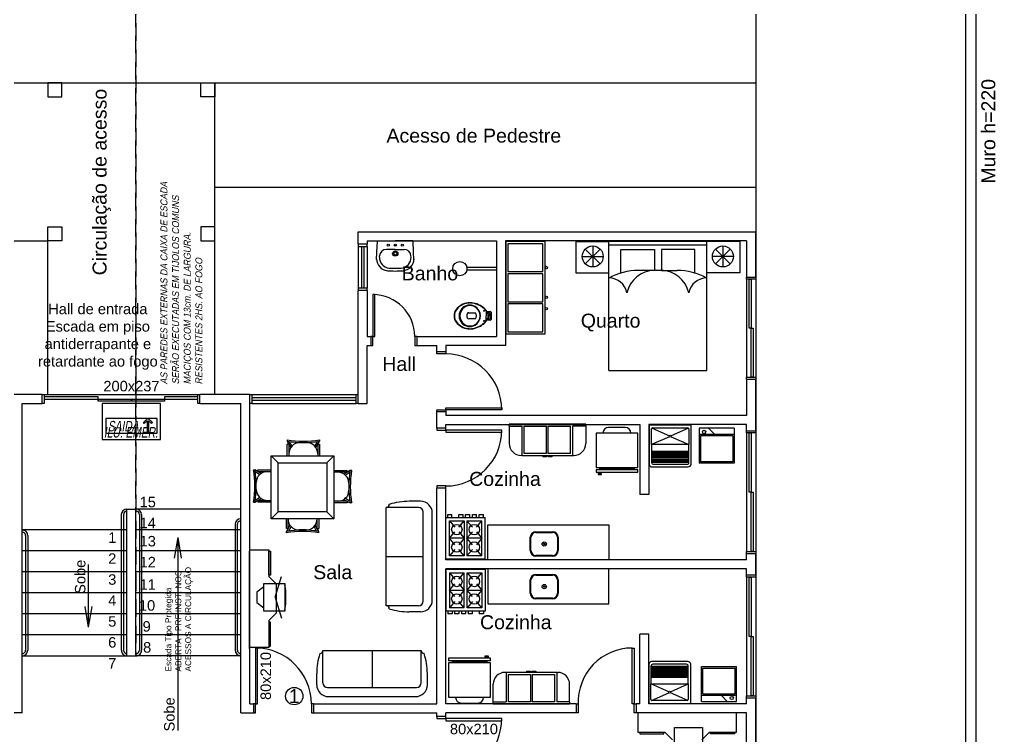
# Model space of a CAD drawing. Extents: x -120 to 1117, y 5 to 675.
# Drawn here: x 20.05 to 34.02, y 151.05 to 161.31 of the extents above; entities that cross this region are included whole.
import ezdxf
from ezdxf.enums import TextEntityAlignment as Align

# ---------------------------------------------------------------- set-up
doc = ezdxf.new("R2010")
doc.units = 0
doc.header["$MEASUREMENT"] = 0
doc.linetypes.add('HIDDEN', pattern=[0.375, 0.25, -0.125])
doc.layers.get('0').update_dxf_attribs({"linetype": 'CONTINUOUS'})
for name, color, linetype in [('esquadrias', 7, 'CONTINUOUS'), ('janela-porta', 6, 'CONTINUOUS'), ('moveis', 253, 'CONTINUOUS'), ('muro', 6, 'CONTINUOUS'), ('parede', 2, 'CONTINUOUS'), ('piso', 4, 'CONTINUOUS'), ('projecao', 4, 'HIDDEN'), ('texto', 7, 'CONTINUOUS'), ('TUBULAÇÃO', 6, 'CONTINUOUS'), ('TXT', 7, 'CONTINUOUS')]:
    doc.layers.add(name, color=color, linetype=linetype)
doc.styles.add('HARQ', font='arial.ttf', dxfattribs={"width": 0.9, "oblique": 12})
doc.styles.add('PADRAO_TXT', font='arial.ttf')
doc.styles.add('ROMANS', font='arial.ttf', dxfattribs={"height": 1.5})
doc.styles.get("Standard").update_dxf_attribs({"font": 'arial.ttf'})

msp = doc.modelspace()

# ---------------------------------------------------------------- hatches: boundary and pattern name
at = {"layer": 'TUBULAÇÃO'}
msp.add_hatch(color=1, dxfattribs=at).paths.add_polyline_path([(21.954, 155.542), (21.94, 155.528), (21.899, 155.569), (21.899, 155.398), (21.879, 155.398), (21.879, 155.569), (21.838, 155.528), (21.824, 155.542), (21.889, 155.607)])

# ---------------------------------------------------------------- linework, layer by layer
at = {"color": 253}
msp.add_lwpolyline([(9.719, 140.324), (9.719, 185.634), (33.739, 185.634), (33.739, 140.324)], close=True, dxfattribs=at)
at = {"layer": 'esquadrias'}
for p, q in [((21.509, 154.224), (21.509, 152.283)), ((21.539, 154.224), (21.539, 152.283)), ((21.769, 154.224), (21.769, 152.283)), ((21.799, 154.224), (21.799, 152.283)), ((23.139, 154.084), (23.139, 152.283)), ((23.169, 154.084), (23.169, 152.283)), ((20.139, 153.924), (20.139, 152.283)), ((20.169, 153.924), (20.169, 152.283))]:
    msp.add_line(p, q, dxfattribs=at)
for centre, radius, start, end in [((21.589, 154.224), 0.08, 90, 180), ((21.589, 154.224), 0.05, 90, 180), ((21.719, 154.224), 0.08, 0, 90), ((21.719, 154.224), 0.05, 0, 90), ((23.219, 154.084), 0.08, 90, 180), ((23.219, 154.084), 0.05, 90, 180), ((20.09, 153.924), 0.0798, 359.8689, 90.1311), ((20.09, 153.924), 0.0496, 359.5309, 90.4691), ((20.09, 152.283), 0.0797, 269.8105, 0.1895), ((20.09, 152.283), 0.0495, 269.4167, 0.5833), ((21.589, 152.283), 0.0797, 179.8105, 270.1895), ((21.589, 152.283), 0.0495, 179.4167, 270.5833), ((21.72, 152.283), 0.0797, 269.8105, 0.1895), ((21.72, 152.283), 0.0495, 269.4167, 0.5833), ((23.219, 152.283), 0.0797, 179.8105, 270.1895), ((23.219, 152.283), 0.0495, 179.4167, 270.5833)]:
    msp.add_arc(centre, radius, start, end, dxfattribs=at)
at = {"layer": 'janela-porta', "color": 253, "linetype": 'Continuous'}
for p, q in [((24.899, 158.064), (24.899, 157.464)), ((25.029, 158.064), (25.029, 157.464)), ((30.459, 157.594), (30.459, 156.194)), ((30.589, 157.594), (30.589, 156.194)), ((23.379, 155.944), (24.869, 155.944)), ((23.379, 155.814), (24.869, 155.814)), ((30.459, 155.396), (30.459, 153.696)), ((30.589, 155.396), (30.589, 153.696)), ((30.459, 153.331), (30.459, 151.631)), ((30.589, 153.331), (30.589, 151.631)), ((28.019, 151.514), (28.049, 151.514))]:
    msp.add_line(p, q, dxfattribs=at)
for points in [[(24.899, 158.094), (24.899, 158.064), (25.029, 158.064), (25.029, 158.094)], [(30.589, 157.624), (30.589, 157.594), (30.459, 157.594), (30.459, 157.624)], [(25.029, 157.434), (25.029, 157.464), (24.899, 157.464), (24.899, 157.434)], [(25.079, 156.644), (25.109, 156.644), (25.109, 156.774), (25.079, 156.774)], [(25.739, 156.774), (25.709, 156.774), (25.709, 156.644), (25.739, 156.644)], [(26.154, 156.554), (26.154, 156.524), (26.024, 156.524), (26.024, 156.554)], [(30.459, 156.164), (30.459, 156.194), (30.589, 156.194), (30.589, 156.164)], [(20.374, 155.944), (20.404, 155.944), (20.404, 155.814), (20.374, 155.814)], [(22.634, 155.814), (22.604, 155.814), (22.604, 155.944), (22.634, 155.944)], [(23.349, 155.944), (23.379, 155.944), (23.379, 155.814), (23.349, 155.814)], [(24.899, 155.814), (24.869, 155.814), (24.869, 155.944), (24.899, 155.944)], [(26.024, 155.694), (26.024, 155.724), (26.154, 155.724), (26.154, 155.694)], [(26.024, 155.464), (26.024, 155.434), (26.154, 155.434), (26.154, 155.464)], [(30.589, 155.426), (30.589, 155.396), (30.459, 155.396), (30.459, 155.426)], [(26.154, 154.604), (26.154, 154.634), (26.024, 154.634), (26.024, 154.604)], [(30.459, 153.666), (30.459, 153.696), (30.589, 153.696), (30.589, 153.666)], [(30.589, 153.361), (30.589, 153.331), (30.459, 153.331), (30.459, 153.361)], [(30.459, 151.601), (30.459, 151.631), (30.589, 151.631), (30.589, 151.601)], [(23.399, 151.384), (23.429, 151.384), (23.429, 151.514), (23.399, 151.514)], [(24.259, 151.514), (24.229, 151.514), (24.229, 151.384), (24.259, 151.384)], [(28.019, 151.514), (28.049, 151.514), (28.049, 151.384), (28.019, 151.384)], [(28.879, 151.384), (28.849, 151.384), (28.849, 151.514), (28.879, 151.514)], [(26.024, 151.334), (26.024, 151.304), (26.154, 151.304), (26.154, 151.334)]]:
    msp.add_lwpolyline(points, dxfattribs=at)
for points in [[(24.979, 158.064), (24.979, 157.464), (24.949, 157.464), (24.949, 158.064), (24.979, 158.064)], [(30.524, 157.594), (30.524, 156.894), (30.494, 156.894), (30.494, 157.594), (30.524, 157.594)], [(25.109, 156.774), (25.139, 156.774), (25.139, 157.374), (25.109, 157.374), (25.109, 156.774)], [(30.554, 156.894), (30.554, 156.194), (30.524, 156.194), (30.524, 156.894), (30.554, 156.894)], [(20.404, 155.879), (21.179, 155.879), (21.179, 155.909), (20.404, 155.909), (20.404, 155.879)], [(22.129, 155.879), (22.604, 155.879), (22.604, 155.909), (22.129, 155.909), (22.129, 155.879)], [(23.379, 155.864), (24.869, 155.864), (24.869, 155.894), (23.379, 155.894), (23.379, 155.864)], [(21.179, 155.879), (21.654, 155.879), (21.654, 155.849), (21.179, 155.849), (21.179, 155.879)], [(21.654, 155.879), (22.129, 155.879), (22.129, 155.849), (21.654, 155.849), (21.654, 155.879)], [(26.154, 155.724), (26.154, 155.754), (26.954, 155.754), (26.954, 155.724), (26.154, 155.724)], [(26.154, 155.434), (26.154, 155.404), (26.954, 155.404), (26.954, 155.434), (26.154, 155.434)], [(30.524, 155.396), (30.524, 154.546), (30.494, 154.546), (30.494, 155.396), (30.524, 155.396)], [(30.554, 154.546), (30.554, 153.696), (30.524, 153.696), (30.524, 154.546), (30.554, 154.546)], [(30.524, 153.331), (30.524, 152.481), (30.494, 152.481), (30.494, 153.331), (30.524, 153.331)], [(30.554, 152.481), (30.554, 151.631), (30.524, 151.631), (30.524, 152.481), (30.554, 152.481)], [(23.429, 151.514), (23.459, 151.514), (23.459, 152.314), (23.429, 152.314), (23.429, 151.514)], [(28.849, 151.514), (28.819, 151.514), (28.819, 152.314), (28.849, 152.314), (28.849, 151.514)], [(26.154, 151.304), (26.154, 151.274), (26.954, 151.274), (26.954, 151.304), (26.154, 151.304)]]:
    msp.add_lwpolyline(points, close=True, dxfattribs=at)
for centre, radius, start, end in [((25.109, 156.774), 0.6, 0, 90), ((26.154, 155.724), 0.8, 0, 90), ((26.154, 155.434), 0.8, 270, 0), ((23.429, 151.514), 0.8, 0, 90), ((28.819, 151.543), 0.771, 90, 182.1916), ((26.154, 151.304), 0.8, 270, 0)]:
    msp.add_arc(centre, radius, start, end, dxfattribs=at)
at = {"layer": 'moveis'}
for p, q in [((25.168, 157.982), (25.176, 158.137)), ((25.181, 158.142), (25.43, 158.142)), ((25.679, 158.142), (25.43, 158.142)), ((25.692, 157.982), (25.684, 158.137)), ((28.014, 158.136), (28.014, 157.686)), ((28.014, 158.136), (28.488, 158.136)), ((30.361, 158.136), (28.488, 158.136)), ((28.488, 156.286), (28.488, 158.136)), ((29.888, 156.286), (29.888, 158.136)), ((30.361, 158.136), (30.206, 158.136)), ((30.361, 158.136), (30.361, 157.686)), ((25.43, 158.022), (25.305, 158.022)), ((25.44, 158.082), (25.42, 158.082)), ((25.43, 158.092), (25.43, 158.072)), ((25.43, 158.022), (25.555, 158.022)), ((28.15, 158.026), (28.362, 157.814)), ((28.362, 158.026), (28.15, 157.814)), ((28.256, 158.07), (28.256, 157.77)), ((28.488, 158.086), (29.888, 158.086)), ((28.657, 158.02), (29.138, 158.02)), ((28.657, 157.682), (28.657, 158.02)), ((29.138, 158.02), (29.138, 157.72)), ((29.719, 158.02), (29.238, 158.02)), ((29.238, 158.02), (29.238, 157.72)), ((29.719, 157.682), (29.719, 158.02)), ((30.013, 158.026), (30.225, 157.814)), ((30.225, 158.026), (30.013, 157.814)), ((30.119, 158.07), (30.119, 157.77)), ((25.162, 157.877), (25.168, 157.982)), ((25.204, 157.912), (25.205, 157.927)), ((25.656, 157.912), (25.655, 157.927)), ((25.697, 157.877), (25.692, 157.982)), ((25.697, 157.886), (25.697, 157.877)), ((28.106, 157.92), (28.406, 157.92)), ((30.269, 157.92), (29.969, 157.92)), ((26.454, 157.765), (26.879, 157.765)), ((26.879, 157.725), (26.454, 157.725)), ((29.238, 157.72), (28.911, 157.72)), ((29.238, 157.72), (29.464, 157.72)), ((28.014, 157.686), (28.488, 157.686)), ((30.361, 157.686), (29.888, 157.686)), ((26.481, 157.115), (26.577, 157.115)), ((26.577, 157.026), (26.481, 157.026)), ((26.731, 157.145), (26.731, 157.14)), ((26.731, 157.14), (26.731, 157.133)), ((26.731, 157.133), (26.731, 157.07)), ((26.731, 157.133), (26.789, 157.133)), ((26.731, 157.123), (26.775, 157.123)), ((26.731, 157.008), (26.731, 157.07)), ((26.775, 157.018), (26.731, 157.018)), ((26.731, 157.008), (26.731, 157.001)), ((26.789, 157.008), (26.731, 157.008)), ((26.739, 157.106), (26.75, 157.106)), ((26.739, 157.034), (26.75, 157.034)), ((26.755, 157.106), (26.755, 157.07)), ((26.755, 157.07), (26.755, 157.035)), ((26.766, 157.102), (26.766, 157.07)), ((26.766, 157.039), (26.766, 157.07)), ((26.783, 157.115), (26.783, 157.07)), ((26.783, 157.07), (26.783, 157.025)), ((26.801, 157.122), (26.801, 157.07)), ((26.801, 157.07), (26.801, 157.019)), ((26.731, 157.001), (26.731, 156.996)), ((28.488, 156.286), (29.888, 156.286)), ((28.155, 155.521), (27.061, 155.521)), ((27.061, 155.491), (27.061, 155.521)), ((27.061, 155.491), (27.246, 155.491)), ((27.061, 155.491), (27.061, 155.241)), ((27.246, 155.071), (27.246, 155.491)), ((27.276, 155.101), (27.276, 155.491)), ((27.276, 155.491), (27.596, 155.491)), ((27.596, 155.101), (27.596, 155.491)), ((27.62, 155.101), (27.62, 155.491)), ((27.62, 155.491), (27.94, 155.491)), ((27.94, 155.101), (27.94, 155.491)), ((28.155, 155.491), (27.97, 155.491)), ((27.97, 155.071), (27.97, 155.491)), ((28.155, 155.521), (28.155, 155.491)), ((28.155, 155.491), (28.155, 155.241)), ((28.723, 155.471), (28.483, 155.471)), ((29.663, 155.507), (29.063, 155.507)), ((29.063, 155.507), (29.063, 154.944)), ((29.663, 154.945), (29.663, 155.507)), ((28.172, 155.391), (28.172, 155.388)), ((28.903, 155.388), (28.303, 155.388)), ((28.303, 155.388), (28.303, 154.898)), ((28.803, 155.388), (28.803, 155.391)), ((28.903, 154.898), (28.903, 155.388)), ((29.353, 155.34), (29.098, 155.226)), ((29.106, 155.463), (29.353, 155.351)), ((29.626, 155.463), (29.378, 155.351)), ((29.379, 155.34), (29.633, 155.226)), ((30.28, 155.46), (29.78, 155.46)), ((29.78, 155.46), (29.78, 154.96)), ((29.8, 155.35), (29.8, 154.98)), ((29.912, 155.46), (30.002, 155.37)), ((30.26, 155.35), (30.26, 154.98)), ((30.28, 155.46), (30.28, 154.96)), ((23.881, 155.294), (23.881, 155.274)), ((23.881, 155.274), (23.933, 155.185)), ((23.881, 155.065), (23.881, 155.232)), ((23.906, 155.232), (23.881, 155.232)), ((23.906, 155.232), (23.906, 155.065)), ((23.913, 155.269), (23.95, 155.205)), ((24.064, 155.255), (24.163, 155.255)), ((24.278, 155.205), (24.315, 155.269)), ((24.295, 155.185), (24.346, 155.274)), ((24.322, 155.232), (24.322, 155.065)), ((24.322, 155.232), (24.346, 155.232)), ((24.346, 155.294), (24.346, 155.274)), ((24.346, 155.232), (24.346, 155.065)), ((23.752, 154.965), (23.652, 155.065)), ((24.552, 155.065), (24.452, 154.965)), ((27.246, 155.071), (27.231, 155.071)), ((27.246, 155.071), (27.97, 155.071)), ((27.596, 155.101), (27.276, 155.101)), ((27.94, 155.101), (27.62, 155.101)), ((27.97, 155.071), (27.986, 155.071)), ((29.098, 155.135), (29.633, 155.135)), ((29.098, 155.125), (29.633, 155.125)), ((29.098, 155.115), (29.633, 155.115)), ((29.098, 155.105), (29.633, 155.105)), ((29.098, 155.095), (29.633, 155.095)), ((29.098, 155.08), (29.633, 155.08)), ((29.098, 155.065), (29.633, 155.065)), ((29.098, 155.05), (29.633, 155.05)), ((29.098, 155.035), (29.633, 155.035)), ((29.098, 155.015), (29.633, 155.015)), ((29.098, 154.995), (29.633, 154.995)), ((29.098, 154.975), (29.633, 154.975)), ((30.28, 154.96), (29.78, 154.96)), ((30.26, 154.98), (29.8, 154.98)), ((23.4, 154.867), (23.42, 154.867)), ((23.51, 154.815), (23.42, 154.867)), ((23.489, 154.799), (23.425, 154.836)), ((23.463, 154.867), (23.652, 154.867)), ((23.463, 154.842), (23.463, 154.867)), ((23.463, 154.842), (23.652, 154.842)), ((24.552, 154.856), (24.743, 154.856)), ((24.743, 154.832), (24.552, 154.832)), ((24.786, 154.856), (24.696, 154.805)), ((24.781, 154.825), (24.717, 154.788)), ((24.743, 154.832), (24.743, 154.856)), ((24.806, 154.856), (24.786, 154.856)), ((28.303, 154.898), (28.903, 154.898)), ((28.303, 154.868), (28.303, 154.83)), ((28.303, 154.868), (28.903, 154.868)), ((28.303, 154.83), (28.903, 154.83)), ((28.333, 154.83), (28.333, 154.8)), ((28.333, 154.8), (28.383, 154.8)), ((28.343, 154.81), (28.343, 154.83)), ((28.383, 154.81), (28.343, 154.81)), ((28.353, 154.898), (28.353, 154.868)), ((28.353, 154.89), (28.853, 154.89)), ((28.353, 154.883), (28.853, 154.883)), ((28.353, 154.876), (28.853, 154.876)), ((28.383, 154.8), (28.383, 154.81)), ((28.853, 154.868), (28.853, 154.898)), ((28.903, 154.83), (28.903, 154.868)), ((29.103, 154.907), (29.623, 154.907)), ((23.44, 154.585), (23.44, 154.684)), ((24.766, 154.673), (24.766, 154.574)), ((23.4, 154.402), (23.42, 154.402)), ((23.42, 154.402), (23.51, 154.454)), ((23.425, 154.433), (23.489, 154.47)), ((23.463, 154.427), (23.652, 154.427)), ((23.463, 154.427), (23.463, 154.402)), ((23.652, 154.402), (23.463, 154.402)), ((24.743, 154.416), (24.552, 154.416)), ((24.743, 154.391), (24.552, 154.391)), ((24.696, 154.443), (24.786, 154.391)), ((24.717, 154.46), (24.781, 154.423)), ((24.743, 154.416), (24.743, 154.391)), ((24.806, 154.391), (24.786, 154.391)), ((25.791, 154.416), (25.63, 154.416)), ((23.752, 154.265), (23.652, 154.165)), ((24.452, 154.265), (24.552, 154.165)), ((25.762, 154.328), (25.3, 154.328)), ((25.3, 152.92), (25.3, 154.328)), ((25.828, 152.986), (25.828, 154.262)), ((25.96, 153.001), (25.96, 154.247)), ((26.18, 154.225), (26.24, 154.225)), ((26.18, 154.185), (26.18, 154.225)), ((26.24, 154.185), (26.24, 154.225)), ((26.341, 154.185), (26.341, 154.225)), ((26.341, 154.225), (26.401, 154.225)), ((26.401, 154.185), (26.401, 154.225)), ((26.437, 154.225), (26.497, 154.225)), ((26.437, 154.185), (26.437, 154.225)), ((26.497, 154.185), (26.497, 154.225)), ((26.534, 154.225), (26.594, 154.225)), ((26.534, 154.185), (26.534, 154.225)), ((26.594, 154.185), (26.594, 154.225)), ((26.631, 154.185), (26.631, 154.225)), ((26.631, 154.225), (26.691, 154.225)), ((26.691, 154.185), (26.691, 154.225)), ((23.871, 154.027), (23.871, 154.165)), ((23.895, 154.027), (23.895, 154.165)), ((24.311, 154.027), (24.311, 154.165)), ((24.336, 154.165), (24.336, 154.027)), ((26.155, 153.585), (26.155, 154.185)), ((26.155, 154.185), (26.718, 154.185)), ((26.205, 154.135), (26.416, 154.135)), ((26.205, 153.635), (26.205, 154.135)), ((26.205, 154.135), (26.281, 154.044)), ((26.34, 154.044), (26.416, 154.135)), ((26.416, 154.135), (26.416, 153.635)), ((26.456, 154.135), (26.456, 153.635)), ((26.456, 154.135), (26.668, 154.135)), ((26.456, 154.135), (26.533, 154.044)), ((26.592, 154.044), (26.668, 154.135)), ((26.668, 153.635), (26.668, 154.135)), ((26.718, 153.585), (26.718, 154.185)), ((26.754, 153.579), (26.754, 154.079)), ((26.754, 154.079), (28.487, 154.079)), ((28.487, 154.079), (28.487, 153.579)), ((23.922, 154.074), (23.871, 153.984)), ((23.895, 154.027), (23.871, 154.027)), ((23.871, 153.964), (23.871, 153.984)), ((23.939, 154.053), (23.902, 153.989)), ((24.153, 154.004), (24.054, 154.004)), ((24.304, 153.989), (24.267, 154.053)), ((24.336, 153.984), (24.284, 154.074)), ((24.311, 154.027), (24.336, 154.027)), ((24.336, 153.964), (24.336, 153.984)), ((26.205, 153.885), (26.281, 153.976)), ((26.34, 153.976), (26.416, 153.885)), ((26.456, 153.885), (26.533, 153.976)), ((26.592, 153.976), (26.668, 153.885)), ((27.442, 153.979), (27.682, 153.979)), ((27.442, 153.969), (27.682, 153.969)), ((26.416, 153.885), (26.205, 153.885)), ((26.281, 153.794), (26.205, 153.885)), ((26.416, 153.885), (26.34, 153.794)), ((26.668, 153.885), (26.456, 153.885)), ((26.533, 153.794), (26.456, 153.885)), ((26.668, 153.885), (26.592, 153.794)), ((27.362, 153.709), (27.362, 153.899)), ((27.372, 153.709), (27.372, 153.899)), ((27.752, 153.899), (27.752, 153.709)), ((27.762, 153.899), (27.762, 153.709)), ((23.342, 153.722), (23.622, 153.722)), ((23.342, 152.302), (23.342, 153.702)), ((23.622, 153.722), (23.622, 153.337)), ((23.622, 153.358), (23.622, 153.701)), ((23.622, 153.701), (23.643, 153.701)), ((23.643, 153.701), (23.643, 153.358)), ((26.281, 153.726), (26.205, 153.635)), ((26.416, 153.635), (26.34, 153.726)), ((26.533, 153.726), (26.456, 153.635)), ((26.668, 153.635), (26.592, 153.726)), ((25.3, 153.624), (25.828, 153.624)), ((26.718, 153.585), (26.155, 153.585)), ((26.416, 153.635), (26.205, 153.635)), ((26.668, 153.635), (26.456, 153.635)), ((27.682, 153.639), (27.442, 153.639)), ((27.682, 153.629), (27.442, 153.629)), ((26.155, 153.442), (26.718, 153.442)), ((26.155, 153.442), (26.155, 152.842)), ((26.205, 153.392), (26.205, 152.892)), ((26.205, 153.392), (26.417, 153.392)), ((26.205, 153.392), (26.281, 153.301)), ((26.34, 153.301), (26.417, 153.392)), ((26.417, 152.892), (26.417, 153.392)), ((26.457, 152.892), (26.457, 153.392)), ((26.457, 153.392), (26.668, 153.392)), ((26.457, 153.392), (26.533, 153.301)), ((26.592, 153.301), (26.668, 153.392)), ((26.668, 153.392), (26.668, 152.892)), ((26.718, 153.442), (26.718, 152.842)), ((26.754, 153.449), (26.754, 152.949)), ((28.487, 152.949), (28.487, 153.449)), ((23.643, 153.358), (23.622, 153.358)), ((23.622, 153.337), (23.727, 153.232)), ((23.709, 153.042), (23.803, 153.337)), ((27.362, 153.099), (27.362, 153.289)), ((27.372, 153.099), (27.372, 153.289)), ((27.442, 153.369), (27.682, 153.369)), ((27.442, 153.359), (27.682, 153.359)), ((27.752, 153.289), (27.752, 153.099)), ((27.762, 153.289), (27.762, 153.099)), ((23.727, 153.232), (23.727, 152.812)), ((26.205, 153.142), (26.281, 153.232)), ((26.205, 153.142), (26.417, 153.142)), ((26.281, 153.051), (26.205, 153.142)), ((26.34, 153.232), (26.417, 153.142)), ((26.417, 153.142), (26.34, 153.051)), ((26.457, 153.142), (26.533, 153.232)), ((26.457, 153.142), (26.668, 153.142)), ((26.533, 153.051), (26.457, 153.142)), ((26.592, 153.232), (26.668, 153.142)), ((26.668, 153.142), (26.592, 153.051)), ((23.709, 153.037), (23.803, 152.742)), ((26.281, 152.982), (26.205, 152.892)), ((26.417, 152.892), (26.34, 152.982)), ((26.533, 152.982), (26.457, 152.892)), ((26.668, 152.892), (26.592, 152.982)), ((27.682, 153.029), (27.442, 153.029)), ((27.682, 153.019), (27.442, 153.019)), ((25.762, 152.92), (25.3, 152.92)), ((25.791, 152.832), (25.63, 152.832)), ((26.718, 152.842), (26.155, 152.842)), ((26.182, 152.842), (26.182, 152.802)), ((26.417, 152.892), (26.205, 152.892)), ((26.242, 152.842), (26.242, 152.802)), ((26.279, 152.842), (26.279, 152.802)), ((26.339, 152.842), (26.339, 152.802)), ((26.376, 152.842), (26.376, 152.802)), ((26.436, 152.842), (26.436, 152.802)), ((26.668, 152.892), (26.457, 152.892)), ((26.472, 152.842), (26.472, 152.802)), ((26.532, 152.842), (26.532, 152.802)), ((26.633, 152.842), (26.633, 152.802)), ((26.693, 152.842), (26.693, 152.802)), ((26.754, 152.949), (28.487, 152.949)), ((23.727, 152.812), (23.622, 152.707)), ((23.622, 152.707), (23.622, 152.322)), ((23.622, 152.686), (23.622, 152.343)), ((23.643, 152.686), (23.622, 152.686)), ((23.643, 152.343), (23.643, 152.686)), ((26.242, 152.802), (26.182, 152.802)), ((26.339, 152.802), (26.279, 152.802)), ((26.436, 152.802), (26.376, 152.802)), ((26.532, 152.802), (26.472, 152.802)), ((26.693, 152.802), (26.633, 152.802)), ((23.622, 152.322), (23.342, 152.322)), ((23.622, 152.343), (23.643, 152.343)), ((24.394, 151.817), (24.394, 152.279)), ((24.394, 152.279), (25.801, 152.279)), ((25.098, 152.279), (25.098, 151.751)), ((25.801, 151.817), (25.801, 152.279)), ((26.194, 152.168), (26.194, 152.13)), ((26.794, 152.168), (26.194, 152.168)), ((26.794, 152.13), (26.194, 152.13)), ((26.244, 152.13), (26.244, 152.1)), ((26.744, 152.122), (26.244, 152.122)), ((26.764, 152.198), (26.714, 152.198)), ((26.714, 152.198), (26.714, 152.188)), ((26.714, 152.188), (26.754, 152.188)), ((26.744, 152.1), (26.744, 152.13)), ((26.754, 152.188), (26.754, 152.168)), ((26.764, 152.168), (26.764, 152.198)), ((26.794, 152.13), (26.794, 152.168)), ((29.619, 152.12), (29.099, 152.12)), ((26.194, 152.1), (26.194, 151.61)), ((26.794, 152.1), (26.194, 152.1)), ((26.744, 152.115), (26.244, 152.115)), ((26.744, 152.108), (26.244, 152.108)), ((26.794, 151.61), (26.794, 152.1)), ((29.059, 152.082), (29.059, 151.52)), ((29.623, 152.052), (29.089, 152.052)), ((29.623, 152.032), (29.089, 152.032)), ((29.623, 152.012), (29.089, 152.012)), ((29.623, 151.992), (29.089, 151.992)), ((29.659, 151.52), (29.659, 152.083)), ((29.814, 151.548), (29.814, 152.048)), ((29.814, 152.048), (30.314, 152.048)), ((29.834, 151.658), (29.834, 152.028)), ((29.834, 152.028), (30.294, 152.028)), ((30.294, 151.658), (30.294, 152.028)), ((30.314, 151.548), (30.314, 152.048)), ((24.306, 151.788), (24.306, 151.949)), ((25.889, 151.788), (25.889, 151.949)), ((27.015, 151.965), (27, 151.965)), ((27.74, 151.965), (27.015, 151.965)), ((27.015, 151.965), (27.015, 151.545)), ((27.045, 151.935), (27.045, 151.545)), ((27.045, 151.935), (27.365, 151.935)), ((27.365, 151.935), (27.365, 151.545)), ((27.39, 151.935), (27.39, 151.545)), ((27.39, 151.935), (27.71, 151.935)), ((27.71, 151.935), (27.71, 151.545)), ((27.74, 151.965), (27.74, 151.545)), ((27.74, 151.965), (27.755, 151.965)), ((29.623, 151.977), (29.089, 151.977)), ((29.623, 151.962), (29.089, 151.962)), ((29.623, 151.947), (29.089, 151.947)), ((29.623, 151.932), (29.089, 151.932)), ((29.623, 151.922), (29.089, 151.922)), ((29.623, 151.912), (29.089, 151.912)), ((29.623, 151.902), (29.089, 151.902)), ((29.623, 151.892), (29.089, 151.892)), ((24.46, 151.751), (25.735, 151.751)), ((26.83, 151.545), (26.83, 151.795)), ((27.925, 151.545), (27.925, 151.795)), ((29.343, 151.687), (29.089, 151.801)), ((29.369, 151.687), (29.623, 151.801)), ((24.475, 151.619), (25.721, 151.619)), ((26.194, 151.61), (26.794, 151.61)), ((26.294, 151.61), (26.294, 151.607)), ((26.694, 151.607), (26.694, 151.61)), ((29.096, 151.564), (29.344, 151.675)), ((29.616, 151.564), (29.369, 151.675)), ((30.182, 151.548), (30.092, 151.638)), ((26.374, 151.527), (26.614, 151.527)), ((26.83, 151.515), (26.83, 151.545)), ((26.83, 151.545), (27.015, 151.545)), ((26.83, 151.515), (27.925, 151.515)), ((27.365, 151.545), (27.045, 151.545)), ((27.71, 151.545), (27.39, 151.545)), ((27.925, 151.545), (27.74, 151.545)), ((27.925, 151.545), (27.925, 151.515)), ((29.059, 151.52), (29.659, 151.52)), ((29.814, 151.548), (30.314, 151.548)), ((28.908, 151.105), (28.908, 151.385)), ((30.308, 151.385), (30.308, 151.105)), ((29.293, 151.105), (28.908, 151.105)), ((29.272, 151.105), (28.929, 151.105)), ((28.929, 151.105), (28.929, 151.084)), ((28.929, 151.084), (29.272, 151.084)), ((29.272, 151.084), (29.272, 151.105)), ((29.398, 151), (29.293, 151.105)), ((29.923, 151.105), (29.818, 151)), ((30.308, 151.105), (29.923, 151.105)), ((29.944, 151.105), (30.287, 151.105)), ((29.944, 151.084), (29.944, 151.105)), ((30.287, 151.084), (29.944, 151.084)), ((30.287, 151.105), (30.287, 151.084))]:
    msp.add_line(p, q, dxfattribs=at)
for points in [[(27.013, 156.813), (27.573, 156.813), (27.573, 158.133), (27.013, 158.133), (27.013, 156.813)], [(27.043, 157.703), (27.543, 157.703), (27.543, 158.103), (27.043, 158.103), (27.043, 157.703)], [(27.043, 157.273), (27.543, 157.273), (27.543, 157.673), (27.043, 157.673), (27.043, 157.273)], [(27.043, 156.843), (27.543, 156.843), (27.543, 157.243), (27.043, 157.243), (27.043, 156.843)], [(24.552, 155.065), (24.552, 154.165), (23.652, 154.165), (23.652, 155.065), (24.552, 155.065)], [(27.596, 155.061), (27.596, 155.051), (27.546, 155.051), (27.546, 155.061), (27.596, 155.061)], [(27.673, 155.061), (27.673, 155.051), (27.623, 155.051), (27.623, 155.061), (27.673, 155.061)], [(24.452, 154.965), (24.452, 154.265), (23.752, 154.265), (23.752, 154.965), (24.452, 154.965)], [(23.55, 152.84), (23.55, 153.24), (23.85, 153.24), (23.85, 152.84), (23.55, 152.84)], [(27.313, 151.975), (27.313, 151.985), (27.363, 151.985), (27.363, 151.975), (27.313, 151.975)], [(27.39, 151.975), (27.39, 151.985), (27.44, 151.985), (27.44, 151.975), (27.39, 151.975)], [(29.425, 151.177), (29.825, 151.177), (29.825, 150.877), (29.425, 150.877), (29.425, 151.177)]]:
    msp.add_lwpolyline(points, close=True, dxfattribs=at)
for points in [[(29.633, 155.226), (29.098, 155.226), (29.098, 155.45)], [(29.113, 155.466), (29.619, 155.466)], [(29.633, 155.451), (29.633, 155.226)], [(30.28, 155.37), (29.78, 155.37)], [(30.26, 155.35), (29.8, 155.35)], [(29.633, 155.226), (29.098, 155.226), (29.098, 154.969)], [(29.633, 154.974), (29.633, 155.226)], [(29.122, 154.945), (29.604, 154.945)], [(23.55, 153.19), (23.45, 153.115), (23.45, 152.965), (23.55, 152.89)], [(29.089, 151.801), (29.623, 151.801), (29.623, 152.058)], [(29.089, 152.053), (29.089, 151.801)], [(29.6, 152.082), (29.118, 152.082)], [(29.089, 151.801), (29.624, 151.801), (29.624, 151.577)], [(29.089, 151.576), (29.089, 151.801)], [(29.609, 151.561), (29.103, 151.561)], [(29.814, 151.638), (30.314, 151.638)], [(29.834, 151.658), (30.294, 151.658)]]:
    msp.add_lwpolyline(points, dxfattribs=at)
for centre, radius in [((25.33, 158.082), 0.016), ((25.43, 157.962), 0.0375), ((25.43, 158.082), 0.016), ((25.53, 158.082), 0.016), ((28.256, 157.92), 0.15), ((30.119, 157.92), 0.15), ((25.43, 157.962), 0.0225), ((26.354, 157.745), 0.102), ((27.591, 157.762), 0.017), ((27.591, 157.336), 0.017), ((26.701, 157.143), 0.0075), ((27.591, 157.172), 0.017), ((26.701, 156.997), 0.0075), ((29.366, 155.346), 0.014), ((29.85, 155.409), 0.0235), ((26.311, 154.01), 0.075), ((26.562, 154.01), 0.075), ((26.311, 153.76), 0.075), ((26.562, 153.76), 0.075), ((27.562, 153.804), 0.03), ((27.562, 153.804), 0.01), ((26.311, 153.267), 0.075), ((26.562, 153.267), 0.075), ((27.562, 153.194), 0.03), ((27.562, 153.194), 0.01), ((26.311, 153.017), 0.075), ((26.562, 153.017), 0.075), ((29.356, 151.681), 0.014), ((30.245, 151.599), 0.0235)]:
    msp.add_circle(centre, radius, dxfattribs=at)
for centre, radius, start, end in [((25.181, 158.137), 0.005, 90, 177.0582), ((25.305, 157.922), 0.1, 90, 177.0582), ((25.555, 157.922), 0.1, 2.9418, 90), ((25.332, 157.886), 0.17, 180, 265.3019), ((25.354, 157.904), 0.15, 177.0582, 266.2836), ((25.506, 157.904), 0.15, 273.7164, 2.9418), ((25.527, 157.886), 0.17, 274.6981, 0), ((25.43, 159.072), 1.36, 265.3019, 270), ((25.43, 159.072), 1.32, 266.2836, 270), ((25.43, 159.072), 1.32, 270, 273.7164), ((25.43, 159.072), 1.36, 270, 274.6981), ((28.911, 156.843), 0.877, 90, 118.8881), ((29.153, 157.302), 0.42, 92.0643, 166.5578), ((29.222, 157.302), 0.42, 13.4422, 87.9357), ((29.464, 156.843), 0.877, 61.1119, 90), ((28.488, 157.35), 0.262, 11.064, 90.0505), ((29.887, 157.35), 0.262, 89.9495, 168.936), ((26.42, 157.071), 0.149, 143.0019, 180.1282), ((26.42, 157.071), 0.144, 143.02, 180.1282), ((26.512, 156.995), 0.268, 121.6809, 141.8397), ((26.512, 156.995), 0.264, 121.6861, 141.8298), ((26.497, 157.071), 0.153, 139.3363, 180.0547), ((26.496, 157.072), 0.142, 136.2284, 180.6636), ((26.499, 157.01), 0.248, 96.483, 121.0731), ((26.499, 157.01), 0.244, 96.4778, 121.0674), ((26.498, 157.067), 0.157, 100.028, 138.7776), ((26.498, 157.072), 0.144, 100.8079, 136.9265), ((26.501, 157.015), 0.243, 73.2378, 97.0453), ((26.498, 157.078), 0.146, 59.7019, 100.4456), ((26.499, 157.071), 0.145, 60.1948, 101.0664), ((26.501, 157.015), 0.239, 84.2407, 97.0506), ((26.483, 156.925), 0.331, 55.8497, 82.7065), ((26.483, 156.925), 0.335, 55.8476, 74.7475), ((26.495, 157.07), 0.154, 0.2488, 60.3441), ((26.498, 157.071), 0.146, 359.8878, 60.0886), ((26.49, 156.938), 0.316, 40.7546, 55.5359), ((26.49, 156.938), 0.32, 41.9479, 55.5381), ((26.721, 157.145), 0.0102, 358.3086, 45.2439), ((26.42, 157.07), 0.149, 179.8718, 216.9981), ((26.42, 157.07), 0.144, 179.8718, 216.98), ((26.497, 157.07), 0.153, 179.9453, 220.6637), ((26.496, 157.069), 0.142, 179.3364, 223.7716), ((26.538, 157.07), 0.0846, 159.2223, 200.7777), ((26.481, 157.091), 0.0241, 89.1095, 156.4896), ((26.481, 157.05), 0.0241, 203.5104, 270.8905), ((26.498, 157.07), 0.146, 299.9114, 0.1122), ((26.495, 157.071), 0.154, 299.6559, 359.7512), ((26.525, 157.07), 0.0683, 319.3118, 40.6882), ((26.722, 157.139), 0.00945, 6.988, 38.6516), ((26.739, 157.115), 0.00832, 184.718, 267.9851), ((26.739, 157.026), 0.00832, 92.0149, 175.282), ((26.749, 157.118), 0.0119, 274.0521, 294.0204), ((26.749, 157.023), 0.0119, 65.9796, 85.9479), ((26.758, 157.095), 0.0131, 70.6125, 109.6582), ((26.758, 157.046), 0.0131, 250.3419, 289.3875), ((26.761, 157.102), 0.00592, 43.936, 67.4016), ((26.761, 157.039), 0.00592, 292.5983, 316.064), ((26.759, 157.102), 0.00666, 357.9572, 36.1023), ((26.759, 157.039), 0.00666, 323.8977, 2.0428), ((26.775, 157.116), 0.00728, 358.275, 91.725), ((26.775, 157.025), 0.00728, 268.275, 1.725), ((26.789, 157.121), 0.0118, 3.6802, 91.299), ((26.789, 157.02), 0.0118, 268.701, 356.3198), ((26.512, 157.146), 0.268, 218.1603, 238.3191), ((26.512, 157.146), 0.264, 218.1702, 238.3139), ((26.499, 157.13), 0.248, 238.9269, 263.517), ((26.499, 157.13), 0.244, 238.9326, 263.5222), ((26.498, 157.074), 0.157, 221.2224, 259.972), ((26.498, 157.069), 0.144, 223.0735, 259.1921), ((26.499, 157.07), 0.145, 258.9336, 299.8052), ((26.498, 157.063), 0.146, 259.5544, 300.2981), ((26.501, 157.125), 0.243, 262.9547, 286.7622), ((26.501, 157.125), 0.239, 262.9494, 275.7593), ((26.483, 157.216), 0.331, 277.2935, 304.1503), ((26.483, 157.216), 0.335, 285.2525, 304.1523), ((26.49, 157.203), 0.316, 304.4641, 319.2454), ((26.49, 157.203), 0.32, 304.4619, 318.0521), ((26.721, 156.996), 0.0102, 314.7561, 1.6914), ((26.722, 157.002), 0.00945, 321.3484, 353.012), ((28.483, 155.391), 0.08, 90, 180), ((28.723, 155.391), 0.08, 0, 90), ((29.117, 155.448), 0.0184, 99.4954, 172.9816), ((29.615, 155.448), 0.0177, 6.1155, 77.8974), ((24.114, 156.651), 1.376, 260.271, 279.729), ((24.114, 156.631), 1.376, 260.271, 279.729), ((24.064, 155.096), 0.158, 90, 180), ((24.163, 155.096), 0.158, 0, 90), ((27.231, 155.241), 0.17, 180, 270), ((27.986, 155.241), 0.17, 270, 0), ((29.103, 154.947), 0.04, 184.4716, 269.908), ((29.126, 154.972), 0.0273, 185.6846, 261.89), ((29.605, 154.973), 0.0285, 268.9331, 2.9271), ((29.616, 154.955), 0.0487, 278.3965, 347.5708), ((22.044, 154.635), 1.376, 350.271, 9.729), ((22.064, 154.635), 1.376, 350.271, 9.729), ((23.598, 154.684), 0.158, 90, 180), ((24.608, 154.673), 0.158, 0, 90), ((26.142, 154.624), 1.376, 170.271, 189.729), ((26.162, 154.624), 1.376, 170.271, 189.729), ((23.598, 154.585), 0.158, 180, 270), ((24.608, 154.574), 0.158, 270, 0), ((25.3, 154.372), 0.044, 270.0031, 0), ((25.633, 153.445), 0.97, 90.1722, 107.3184), ((25.791, 154.247), 0.169, 0, 90), ((25.762, 154.262), 0.066, 0, 90), ((24.054, 154.162), 0.158, 180, 270), ((24.153, 154.162), 0.158, 270, 0), ((24.103, 152.627), 1.376, 80.271, 99.729), ((24.103, 152.608), 1.376, 80.271, 99.729), ((27.442, 153.899), 0.08, 90, 180), ((27.442, 153.899), 0.07, 90, 180), ((27.682, 153.899), 0.08, 0, 90), ((27.682, 153.899), 0.07, 0, 90), ((27.442, 153.709), 0.08, 180, 270), ((27.442, 153.709), 0.07, 180, 270), ((27.682, 153.709), 0.08, 270, 0), ((27.682, 153.709), 0.07, 270, 0), ((27.442, 153.289), 0.08, 90, 180), ((27.442, 153.289), 0.07, 90, 180), ((27.682, 153.289), 0.08, 0, 90), ((27.682, 153.289), 0.07, 0, 90), ((22.817, 153.04), 1.048, 350.3828, 9.6172), ((27.442, 153.099), 0.08, 180, 270), ((27.442, 153.099), 0.07, 180, 270), ((27.682, 153.099), 0.08, 270, 0), ((27.682, 153.099), 0.07, 270, 0), ((25.762, 152.986), 0.066, 270, 0), ((25.791, 153.001), 0.169, 270, 0), ((25.3, 152.876), 0.044, 0, 89.997), ((25.633, 153.802), 0.97, 252.6816, 269.8277), ((24.35, 152.279), 0.044, 270, 359.997), ((25.845, 152.279), 0.044, 180.0031, 270), ((25.276, 151.946), 0.97, 162.6817, 179.8277), ((24.919, 151.946), 0.97, 0.1722, 17.3184), ((29.106, 152.071), 0.0487, 98.3965, 167.5708), ((29.619, 152.08), 0.04, 4.4716, 89.908), ((29.117, 152.053), 0.0285, 88.9331, 182.9271), ((29.596, 152.055), 0.0273, 5.6845, 81.89), ((27, 151.795), 0.17, 90, 180), ((27.755, 151.795), 0.17, 0, 90), ((24.475, 151.788), 0.169, 180, 270), ((24.46, 151.817), 0.066, 180, 270), ((25.721, 151.788), 0.169, 270, 0), ((25.735, 151.817), 0.066, 270, 0), ((26.374, 151.607), 0.08, 180, 270), ((26.614, 151.607), 0.08, 270, 0), ((29.107, 151.578), 0.0177, 186.1155, 257.8974), ((29.605, 151.579), 0.0184, 279.4954, 352.9816)]:
    msp.add_arc(centre, radius, start, end, dxfattribs=at)
at = {"layer": 'muro', "color": 253}
for p, q in [((33.739, 185.634), (33.739, 140.324)), ((33.589, 185.484), (33.589, 140.324))]:
    msp.add_line(p, q, dxfattribs=at)
at = {"layer": 'parede', "color": 253}
for p, q in [((24.899, 158.274), (30.589, 158.274)), ((24.899, 158.094), (24.899, 158.274)), ((30.589, 157.624), (30.589, 158.274)), ((25.029, 158.144), (26.879, 158.144)), ((25.029, 158.144), (25.029, 158.094)), ((26.879, 158.144), (26.879, 156.774)), ((27.009, 158.144), (27.009, 156.644)), ((30.459, 158.144), (27.009, 158.144)), ((30.459, 158.144), (30.459, 157.624)), ((25.029, 158.094), (24.899, 158.094)), ((30.459, 157.624), (30.589, 157.624)), ((24.899, 155.944), (24.899, 157.434)), ((25.029, 157.434), (24.899, 157.434)), ((25.029, 157.434), (25.029, 156.774)), ((25.029, 156.774), (25.079, 156.774)), ((25.079, 156.774), (25.079, 156.644)), ((25.739, 156.774), (26.879, 156.774)), ((25.739, 156.774), (25.739, 156.644)), ((25.029, 155.814), (25.029, 156.644)), ((25.029, 156.644), (25.079, 156.644)), ((25.739, 156.644), (26.024, 156.644)), ((26.024, 156.554), (26.024, 156.644)), ((26.154, 156.644), (26.154, 156.554)), ((27.009, 156.644), (26.154, 156.644)), ((26.154, 156.554), (26.024, 156.554)), ((30.459, 156.164), (30.459, 155.644)), ((30.459, 156.164), (30.589, 156.164)), ((30.589, 155.426), (30.589, 156.164)), ((20.374, 155.944), (19.959, 155.944)), ((20.374, 155.814), (20.374, 155.944)), ((23.349, 155.944), (22.634, 155.944)), ((22.634, 155.814), (22.634, 155.944)), ((23.349, 155.814), (23.349, 155.944)), ((24.899, 155.814), (24.899, 155.944)), ((20.089, 151.384), (20.089, 155.814)), ((20.089, 155.814), (20.374, 155.814)), ((22.634, 155.814), (23.219, 155.814)), ((23.219, 151.384), (23.219, 155.814)), ((23.349, 151.514), (23.349, 155.814)), ((24.899, 155.814), (25.029, 155.814)), ((26.154, 155.694), (26.024, 155.694)), ((26.024, 155.464), (26.024, 155.694)), ((26.154, 155.694), (26.154, 155.644)), ((30.459, 155.644), (26.154, 155.644)), ((26.154, 155.514), (28.929, 155.514)), ((26.154, 155.464), (26.154, 155.514)), ((28.929, 155.514), (28.929, 154.514)), ((30.459, 155.514), (29.059, 155.514)), ((29.059, 155.514), (29.059, 154.514)), ((30.459, 155.426), (30.459, 155.514)), ((26.154, 155.464), (26.024, 155.464)), ((30.459, 155.426), (30.589, 155.426)), ((26.024, 151.514), (26.024, 154.604)), ((26.154, 154.604), (26.024, 154.604)), ((26.154, 153.579), (26.154, 154.604)), ((29.059, 154.514), (28.929, 154.514)), ((21.589, 152.204), (21.589, 154.304)), ((21.589, 154.304), (21.719, 154.304)), ((21.719, 152.204), (21.719, 154.304)), ((30.459, 153.579), (30.459, 153.666)), ((30.459, 153.666), (30.589, 153.666)), ((30.589, 153.361), (30.589, 153.666)), ((30.459, 153.579), (26.154, 153.579)), ((26.154, 151.514), (26.154, 153.449)), ((30.459, 153.449), (26.154, 153.449)), ((30.459, 153.361), (30.459, 153.449)), ((30.459, 153.361), (30.589, 153.361)), ((28.929, 151.514), (28.929, 152.514)), ((29.059, 152.514), (28.929, 152.514)), ((29.059, 151.514), (29.059, 152.514)), ((21.589, 152.204), (21.719, 152.204)), ((30.459, 151.514), (30.459, 151.601)), ((30.459, 151.601), (30.589, 151.601)), ((30.589, 150.964), (30.589, 151.601)), ((23.349, 151.514), (23.399, 151.514)), ((23.399, 151.514), (23.399, 151.384)), ((24.259, 151.514), (26.024, 151.514)), ((24.259, 151.514), (24.259, 151.384)), ((28.019, 151.514), (26.154, 151.514)), ((28.019, 151.514), (28.019, 151.384)), ((28.929, 151.514), (28.879, 151.514)), ((28.879, 151.514), (28.879, 151.384)), ((30.459, 151.514), (29.059, 151.514)), ((20.089, 151.384), (19.909, 151.384)), ((23.219, 151.384), (23.399, 151.384)), ((24.259, 151.384), (26.024, 151.384)), ((26.024, 151.334), (26.024, 151.384)), ((26.154, 151.334), (26.024, 151.334)), ((26.154, 151.334), (26.154, 151.384)), ((28.019, 151.384), (26.154, 151.384)), ((30.459, 151.384), (28.879, 151.384)), ((30.459, 150.964), (30.459, 151.384))]:
    msp.add_line(p, q, dxfattribs=at)
for points in [[(20.459, 160.404), (20.459, 160.204), (20.659, 160.204), (20.659, 160.404), (20.459, 160.404)], [(22.849, 160.404), (22.849, 160.204), (22.649, 160.204), (22.649, 160.404), (22.849, 160.404)], [(20.459, 158.144), (20.459, 158.344), (20.659, 158.344), (20.659, 158.144), (20.459, 158.144)], [(22.849, 158.144), (22.849, 158.344), (22.649, 158.344), (22.649, 158.144), (22.849, 158.144)]]:
    msp.add_lwpolyline(points, close=True, dxfattribs=at)
at = {"layer": 'piso', "color": 253}
for p, q in [((30.589, 171.684), (30.589, 140.324)), ((9.869, 160.404), (30.589, 160.404)), ((22.849, 155.944), (22.849, 160.404)), ((22.849, 158.914), (30.589, 158.914)), ((18.409, 158.144), (20.459, 158.144)), ((20.459, 155.944), (20.459, 158.144)), ((23.219, 154.304), (21.719, 154.304)), ((21.589, 154.004), (20.089, 154.004)), ((23.219, 154.004), (21.719, 154.004)), ((21.589, 153.704), (20.089, 153.704)), ((23.219, 153.704), (21.719, 153.704)), ((21.589, 153.404), (20.089, 153.404)), ((23.219, 153.404), (21.719, 153.404)), ((21.589, 153.104), (20.089, 153.104)), ((23.219, 153.104), (21.719, 153.104)), ((21.589, 152.804), (20.089, 152.804)), ((23.219, 152.804), (21.719, 152.804)), ((21.589, 152.504), (20.089, 152.504)), ((23.219, 152.504), (21.719, 152.504)), ((20.089, 152.204), (21.589, 152.204)), ((23.219, 152.204), (21.719, 152.204))]:
    msp.add_line(p, q, dxfattribs=at)
at = {"layer": 'piso'}
for p, q in [((20.374, 155.944), (22.634, 155.944)), ((22.316, 153.897), (22.266, 153.601)), ((22.316, 153.897), (22.366, 153.601)), ((22.316, 153.897), (22.316, 151.134)), ((21.04, 152.615), (21.04, 153.512)), ((21.04, 152.615), (20.99, 152.911)), ((21.04, 152.615), (21.09, 152.911))]:
    msp.add_line(p, q, dxfattribs=at)
at = {"layer": 'projecao'}
for p, q in [((21.719, 185.634), (21.719, 152.204)), ((21.719, 152.204), (21.719, 185.634))]:
    msp.add_line(p, q, dxfattribs=at)
at = {"layer": 'texto', "color": 6}
msp.add_circle((23.984, 151.626), 0.125, dxfattribs=at)
at = {"layer": 'TUBULAÇÃO', "color": 1}
for p, q in [((21.889, 155.607), (21.824, 155.542)), ((21.838, 155.528), (21.824, 155.542)), ((21.879, 155.569), (21.838, 155.528)), ((21.879, 155.569), (21.879, 155.398)), ((21.889, 155.607), (21.954, 155.542)), ((21.899, 155.569), (21.899, 155.398)), ((21.899, 155.569), (21.94, 155.528)), ((21.954, 155.542), (21.94, 155.528)), ((21.899, 155.398), (21.879, 155.398))]:
    msp.add_line(p, q, dxfattribs=at)
for points in [[(21.237, 155.302), (22.072, 155.302), (22.072, 155.814), (21.237, 155.814)], [(21.285, 155.389), (22.024, 155.389), (22.024, 155.602), (21.285, 155.602)]]:
    msp.add_lwpolyline(points, close=True, dxfattribs=at)

# ---------------------------------------------------------------- texts
at = {"layer": 'texto'}
for s, height, p in [('Muro h=220', 0.2, (34.078, 159.712)), ('Circulação de acesso', 0.2, (21.358, 158.985)), ('Sobe', 0.15, (21.04, 153.334)), ('80x210', 0.15, (23.696, 151.914)), ('Sobe', 0.15, (22.316, 151.364))]:
    msp.add_text(s, height=height, rotation=90, dxfattribs=at).set_placement(p, align=Align.BOTTOM_CENTER)
for s, height, p in [('Acesso de Pedestre', 0.2, (26.554, 159.49)), ('Banho', 0.2, (25.926, 157.518)), ('Quarto', 0.2, (28.512, 156.841)), ('Hall', 0.2, (25.485, 156.221)), ('200x237', 0.15, (21.654, 155.944)), ('Cozinha', 0.2, (27, 154.576)), ('15', 0.15, (21.887, 154.284)), ('14', 0.15, (21.887, 153.984)), ('1', 0.15, (21.379, 153.775)), ('13', 0.15, (21.887, 153.724)), ('2', 0.15, (21.379, 153.475)), ('12', 0.15, (21.887, 153.424)), ('Sala', 0.2, (24.535, 153.24)), ('3', 0.15, (21.379, 153.175)), ('11', 0.15, (21.887, 153.104)), ('4', 0.15, (21.379, 152.875)), ('10', 0.15, (21.877, 152.804)), ('5', 0.15, (21.379, 152.575)), ('9', 0.15, (21.872, 152.504)), ('Cozinha', 0.2, (27.155, 152.524)), ('6', 0.15, (21.379, 152.275)), ('8', 0.15, (21.879, 152.204)), ('7', 0.15, (21.379, 151.975)), ('80x210', 0.15, (26.556, 151.035))]:
    msp.add_text(s, height=height, dxfattribs=at).set_placement(p, align=Align.BOTTOM_CENTER)
at = {"layer": 'texto', "color": 6, "style": 'ROMANS'}
msp.add_text('1', height=0.2, dxfattribs=at).set_placement((23.984, 151.626), align=Align.MIDDLE_CENTER)
at = {"layer": 'texto', "attachment_point": 1, "rotation": 90}
for s, insert, char_height, width, style in [('AS PAREDES EXTERNAS DA CAIXA DE ESCADA SERÃO EXECUTADAS EM TIJOLOS COMUNS MACIÇOS COM 13cm. DE LARGURA. RESISTENTES 2HS. AO FOGO', (22.069, 156.089), 0.1, 2.97983, 'HARQ'), ('Escada Tipo Protegida\\PABERTA - PRF INST. NOS \\PACESSOS A CIRCULAÇÃO', (22.14, 151.978), 0.085, 1.65542, 'PADRAO_TXT')]:
    msp.add_mtext(s, dxfattribs=dict(at, insert=insert, char_height=char_height, width=width, style=style))
at = {"layer": 'texto', "insert": (21.173, 157.244), "char_height": 0.15, "width": 2.47669, "attachment_point": 2}
msp.add_mtext('Hall de entrada\\PEscada em piso\\Pantiderrapante e retardante ao fogo', dxfattribs=at)
at = {"layer": 'TXT', "oblique": 10, "width": 0.7}
for s, p in [('ILU. EMER.', (21.259, 155.328)), ('SAIDA', (21.316, 155.416))]:
    msp.add_text(s, height=0.15, dxfattribs=at).set_placement(p)

doc.saveas('drawing.dxf')
